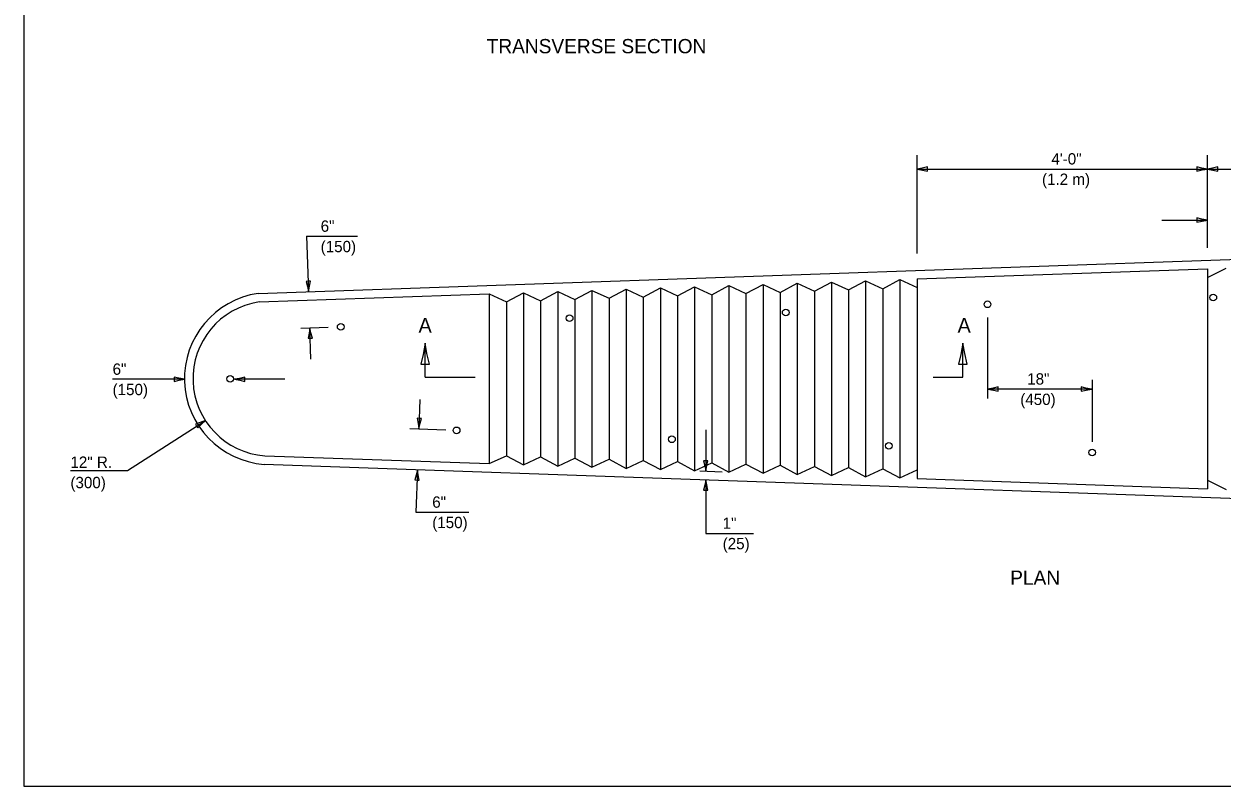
# Model space of a CAD drawing. Extents: x 2261463 to 2262093, y -3123646 to -3123246.
# Drawn here: x 2261463.1 to 2261785.3, y -3123645.9 to -3123440.9 of the extents above; entities that cross this region are included whole.
import ezdxf

# ---------------------------------------------------------------- set-up
doc = ezdxf.new("R2010")
doc.units = 0
for name, color, linetype in [('Default', 7, 'Continuous'), ('RD_Pr_Roadway_Dimensions', 7, 'Continuous'), ('RD_Pr_Roadway_Items', 7, 'Continuous'), ('RD_Pr_Roadway_Notes', 7, 'Continuous')]:
    doc.layers.add(name, color=color, linetype=linetype)

msp = doc.modelspace()

# ---------------------------------------------------------------- linework, layer by layer
at = {"layer": 'Default'}
msp.add_lwpolyline([(2261463.1, -3123645.94), (2262093.1, -3123645.94), (2262093.1, -3123245.94), (2261463.1, -3123245.94)], close=True, dxfattribs=at)
at = {"layer": 'RD_Pr_Roadway_Dimensions'}
for p, q in [((2261703.27, -3123502.61), (2261703.27, -3123476.2)), ((2261781.35, -3123501.15), (2261781.35, -3123476.2)), ((2261703.27, -3123479.93), (2261781.35, -3123479.93)), ((2261781.35, -3123479.93), (2261898.59, -3123479.93)), ((2261769.09, -3123493.68), (2261781.35, -3123493.68)), ((2261539.13, -3123498.03), (2261539.65, -3123512.92)), ((2261539.13, -3123498.03), (2261552.83, -3123498.03)), ((2261722.24, -3123519.83), (2261722.24, -3123541.68)), ((2261537.58, -3123522.7), (2261544.93, -3123522.45)), ((2261540.29, -3123531.09), (2261539.99, -3123522.62)), ((2261506.27, -3123536.5), (2261486.94, -3123536.5)), ((2261533.24, -3123536.5), (2261519.7, -3123536.5)), ((2261750.2, -3123539.14), (2261722.34, -3123539.14)), ((2261750.41, -3123536.68), (2261750.41, -3123553.29)), ((2261569.58, -3123541.92), (2261569.3, -3123549.8)), ((2261490.93, -3123561.08), (2261511.89, -3123547.58)), ((2261566.91, -3123549.72), (2261576.59, -3123550.06)), ((2261646.47, -3123550.13), (2261646.47, -3123561.22)), ((2261475.6, -3123561.08), (2261490.93, -3123561.08)), ((2261568.92, -3123560.81), (2261568.52, -3123572.27)), ((2261644.87, -3123561.17), (2261650.91, -3123561.37)), ((2261646.47, -3123563.52), (2261646.47, -3123577.96)), ((2261568.52, -3123572.27), (2261582.72, -3123572.27)), ((2261646.47, -3123577.96), (2261659.26, -3123577.96))]:
    msp.add_line(p, q, dxfattribs=at)
for points in [[(2261706.06, -3123480.51), (2261706.07, -3123479.93), (2261706.07, -3123479.34), (2261704.67, -3123479.68), (2261703.27, -3123479.93), (2261704.76, -3123480.2)], [(2261778.55, -3123479.34), (2261778.55, -3123479.93), (2261778.55, -3123480.51), (2261779.95, -3123480.17), (2261781.35, -3123479.93), (2261779.86, -3123479.66)], [(2261784.15, -3123480.51), (2261784.15, -3123479.93), (2261784.15, -3123479.34), (2261782.75, -3123479.68), (2261781.35, -3123479.93), (2261782.85, -3123480.2)], [(2261778.55, -3123493.09), (2261778.55, -3123493.68), (2261778.55, -3123494.26), (2261779.95, -3123493.92), (2261781.35, -3123493.68), (2261779.86, -3123493.41)], [(2261540.14, -3123510.1), (2261539.55, -3123510.12), (2261538.97, -3123510.14), (2261539.36, -3123511.53), (2261539.65, -3123512.92), (2261539.87, -3123511.42)], [(2261539.5, -3123525.44), (2261540.09, -3123525.42), (2261540.67, -3123525.4), (2261540.28, -3123524.01), (2261539.99, -3123522.62), (2261539.77, -3123524.12)], [(2261503.47, -3123535.91), (2261503.47, -3123536.5), (2261503.47, -3123537.08), (2261504.87, -3123536.74), (2261506.27, -3123536.5), (2261504.78, -3123536.23)], [(2261522.5, -3123537.08), (2261522.5, -3123536.5), (2261522.5, -3123535.91), (2261521.1, -3123536.25), (2261519.7, -3123536.5), (2261521.19, -3123536.77)], [(2261725.14, -3123539.73), (2261725.14, -3123539.14), (2261725.14, -3123538.56), (2261723.74, -3123538.9), (2261722.34, -3123539.14), (2261723.83, -3123539.41)], [(2261747.4, -3123538.56), (2261747.4, -3123539.14), (2261747.4, -3123539.73), (2261748.8, -3123539.38), (2261750.2, -3123539.14), (2261748.7, -3123538.87)], [(2261509.22, -3123548.6), (2261509.53, -3123549.1), (2261509.85, -3123549.59), (2261510.84, -3123548.54), (2261511.89, -3123547.58), (2261510.49, -3123548.16)], [(2261569.99, -3123547.03), (2261569.4, -3123547), (2261568.82, -3123546.98), (2261569.11, -3123548.4), (2261569.3, -3123549.8), (2261569.63, -3123548.32)], [(2261647.06, -3123558.42), (2261646.47, -3123558.42), (2261645.89, -3123558.42), (2261646.23, -3123559.82), (2261646.47, -3123561.22), (2261646.75, -3123559.73)], [(2261568.24, -3123563.59), (2261568.82, -3123563.61), (2261569.41, -3123563.63), (2261569.11, -3123562.22), (2261568.92, -3123560.81), (2261568.6, -3123562.29)], [(2261645.89, -3123566.32), (2261646.47, -3123566.32), (2261647.06, -3123566.32), (2261646.72, -3123564.92), (2261646.47, -3123563.52), (2261646.2, -3123565.01)]]:
    msp.add_lwpolyline(points, close=True, dxfattribs=at)
at = {"layer": 'RD_Pr_Roadway_Items'}
for p, q in [((2261526.12, -3123513.39), (2261916.9, -3123499.75)), ((2261703.27, -3123509.51), (2261781.35, -3123506.78)), ((2261781.35, -3123509.08), (2261786.45, -3123506.6)), ((2261781.35, -3123506.78), (2261781.35, -3123565.93)), ((2261675.66, -3123512.78), (2261680.27, -3123510.32)), ((2261680.27, -3123510.32), (2261680.27, -3123562.4)), ((2261680.27, -3123510.32), (2261684.86, -3123512.45)), ((2261684.86, -3123512.45), (2261689.46, -3123509.99)), ((2261689.46, -3123509.99), (2261689.46, -3123562.72)), ((2261689.46, -3123509.99), (2261694.07, -3123512.14)), ((2261694.07, -3123512.14), (2261698.66, -3123509.67)), ((2261698.66, -3123509.67), (2261698.66, -3123563.04)), ((2261698.66, -3123509.67), (2261703.27, -3123511.81)), ((2261703.27, -3123509.51), (2261703.27, -3123563.2)), ((2261526.34, -3123515.69), (2261588.25, -3123513.52)), ((2261588.25, -3123513.52), (2261588.25, -3123559.19)), ((2261588.25, -3123513.52), (2261592.86, -3123515.67)), ((2261592.86, -3123515.67), (2261597.46, -3123513.21)), ((2261597.46, -3123513.21), (2261597.46, -3123559.51)), ((2261597.46, -3123513.21), (2261602.05, -3123515.35)), ((2261602.05, -3123515.35), (2261606.66, -3123512.88)), ((2261606.66, -3123512.88), (2261606.66, -3123559.83)), ((2261606.66, -3123512.88), (2261611.26, -3123515.03)), ((2261611.26, -3123515.03), (2261615.86, -3123512.57)), ((2261615.86, -3123512.57), (2261615.86, -3123560.15)), ((2261615.86, -3123512.57), (2261620.46, -3123514.7)), ((2261620.46, -3123514.7), (2261625.06, -3123512.24)), ((2261625.06, -3123512.24), (2261625.06, -3123560.47)), ((2261625.06, -3123512.24), (2261629.66, -3123514.39)), ((2261629.66, -3123514.39), (2261634.26, -3123511.92)), ((2261634.26, -3123511.92), (2261634.26, -3123560.79)), ((2261634.26, -3123511.92), (2261638.86, -3123514.06)), ((2261638.86, -3123514.06), (2261643.46, -3123511.6)), ((2261643.46, -3123511.6), (2261643.46, -3123561.11)), ((2261643.46, -3123511.6), (2261648.06, -3123513.75)), ((2261648.06, -3123513.75), (2261652.66, -3123511.27)), ((2261652.66, -3123511.27), (2261652.66, -3123561.44)), ((2261652.66, -3123511.27), (2261657.26, -3123513.42)), ((2261657.26, -3123513.42), (2261661.86, -3123510.96)), ((2261657.26, -3123513.42), (2261657.26, -3123559.29)), ((2261661.86, -3123510.96), (2261661.86, -3123561.76)), ((2261661.86, -3123510.96), (2261666.47, -3123513.1)), ((2261666.47, -3123513.1), (2261671.06, -3123510.63)), ((2261666.47, -3123513.1), (2261666.47, -3123559.61)), ((2261671.06, -3123510.63), (2261671.06, -3123562.08)), ((2261671.06, -3123510.63), (2261675.66, -3123512.78)), ((2261675.66, -3123512.78), (2261675.66, -3123559.94)), ((2261684.86, -3123512.45), (2261684.86, -3123560.26)), ((2261694.07, -3123512.14), (2261694.07, -3123560.58)), ((2261592.86, -3123515.67), (2261592.86, -3123557.05)), ((2261602.05, -3123515.35), (2261602.05, -3123557.36)), ((2261611.26, -3123515.03), (2261611.26, -3123557.69)), ((2261620.46, -3123514.7), (2261620.46, -3123558.01)), ((2261629.66, -3123514.39), (2261629.66, -3123558.33)), ((2261638.86, -3123514.06), (2261638.86, -3123558.65)), ((2261648.06, -3123513.75), (2261648.06, -3123558.97)), ((2261527.88, -3123557.08), (2261588.25, -3123559.19)), ((2261588.25, -3123559.19), (2261592.86, -3123557.05)), ((2261592.86, -3123557.05), (2261597.46, -3123559.51)), ((2261597.46, -3123559.51), (2261602.05, -3123557.36)), ((2261602.05, -3123557.36), (2261606.66, -3123559.83)), ((2261606.66, -3123559.83), (2261611.26, -3123557.69)), ((2261611.26, -3123557.69), (2261615.86, -3123560.15)), ((2261615.86, -3123560.15), (2261620.46, -3123558.01)), ((2261620.46, -3123558.01), (2261625.06, -3123560.47)), ((2261625.06, -3123560.47), (2261629.66, -3123558.33)), ((2261629.66, -3123558.33), (2261634.26, -3123560.79)), ((2261634.26, -3123560.79), (2261638.86, -3123558.65)), ((2261638.86, -3123558.65), (2261643.46, -3123561.11)), ((2261527.72, -3123559.37), (2261916.9, -3123572.97)), ((2261643.46, -3123561.11), (2261648.06, -3123558.97)), ((2261648.06, -3123558.97), (2261652.66, -3123561.44)), ((2261652.66, -3123561.44), (2261657.26, -3123559.29)), ((2261657.26, -3123559.29), (2261661.86, -3123561.76)), ((2261661.86, -3123561.76), (2261666.47, -3123559.61)), ((2261666.47, -3123559.61), (2261671.06, -3123562.08)), ((2261671.06, -3123562.08), (2261675.66, -3123559.94)), ((2261675.66, -3123559.94), (2261680.27, -3123562.4)), ((2261680.27, -3123562.4), (2261684.86, -3123560.26)), ((2261684.86, -3123560.26), (2261689.46, -3123562.72)), ((2261689.46, -3123562.72), (2261694.07, -3123560.58)), ((2261694.07, -3123560.58), (2261698.66, -3123563.04)), ((2261698.66, -3123563.04), (2261703.27, -3123560.9)), ((2261703.27, -3123563.2), (2261781.35, -3123565.93)), ((2261781.35, -3123563.63), (2261786.45, -3123566.11))]:
    msp.add_line(p, q, dxfattribs=at)
for centre in [(2261782.95, -3123514.5), (2261722.21, -3123516.32), (2261609.85, -3123520.05), (2261667.96, -3123518.52), (2261548.29, -3123522.36), (2261518.58, -3123536.39), (2261579.46, -3123550.23), (2261637.36, -3123552.64), (2261695.7, -3123554.4), (2261750.38, -3123556.21)]:
    msp.add_circle(centre, 0.898, dxfattribs=at)
for radius, start, end in [(23.14, 98.1743, 265.8073), (20.84, 98.4447, 265.7912)]:
    msp.add_arc((2261529.4, -3123536.3), radius, start, end, dxfattribs=at)
at = {"layer": 'RD_Pr_Roadway_Notes'}
for p, q in [((2261570.96, -3123535.88), (2261570.96, -3123526.8)), ((2261715.63, -3123535.88), (2261715.63, -3123526.8)), ((2261570.96, -3123535.88), (2261584.45, -3123535.88)), ((2261707.61, -3123535.88), (2261715.63, -3123535.88))]:
    msp.add_line(p, q, dxfattribs=at)
for points in [[(2261569.79, -3123532.4), (2261570.96, -3123532.4), (2261572.13, -3123532.4), (2261571.45, -3123529.6), (2261570.96, -3123526.8), (2261570.42, -3123529.79)], [(2261714.46, -3123532.4), (2261715.63, -3123532.4), (2261716.8, -3123532.4), (2261716.12, -3123529.6), (2261715.63, -3123526.8), (2261715.09, -3123529.79)]]:
    msp.add_lwpolyline(points, close=True, dxfattribs=at)

# ---------------------------------------------------------------- texts
at = {"layer": 'RD_Pr_Roadway_Dimensions'}
for s, p in [('4\'-0"', (2261739.41, -3123478.71)), ('(1.2 m)', (2261736.89, -3123484.19)), ('6"', (2261542.9, -3123496.81)), ('(150)', (2261542.9, -3123502.3)), ('6"', (2261486.94, -3123535.28)), ('18"', (2261732.91, -3123537.92)), ('(150)', (2261486.94, -3123540.76)), ('(450)', (2261731.04, -3123543.41)), ('12" R.', (2261475.6, -3123560.32)), ('(300)', (2261475.6, -3123565.8)), ('6"', (2261572.9, -3123571.05)), ('(150)', (2261572.9, -3123576.54)), ('1"', (2261651.01, -3123576.73)), ('(25)', (2261651.01, -3123582.22))]:
    msp.add_text(s, height=3.048, dxfattribs=at).set_placement(p)
at = {"layer": 'RD_Pr_Roadway_Notes'}
for s, height, p in [('TRANSVERSE SECTION', 3.84, (2261587.55, -3123448.78)), ('A', 4, (2261569.21, -3123523.98)), ('A', 4, (2261714.17, -3123523.98)), ('PLAN', 3.84, (2261728.33, -3123591.79))]:
    msp.add_text(s, height=height, dxfattribs=at).set_placement(p)

doc.saveas('drawing.dxf')
